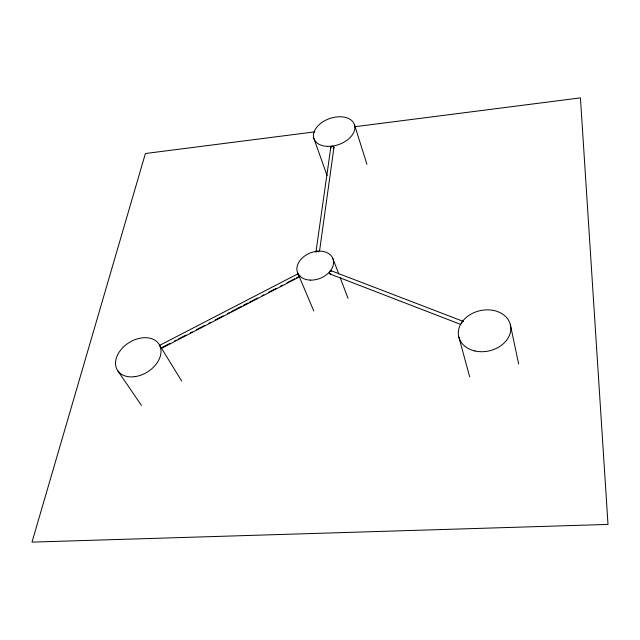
<?xml version="1.0" encoding="UTF-8"?>
<svg xmlns="http://www.w3.org/2000/svg" width="640" height="640" viewBox="0 0 640 640"><rect width="100%" height="100%" fill="white"/><g stroke="black" fill="none" stroke-linecap="round" stroke-linejoin="round"><path stroke-width="0.96" d="M299.2 276.312L299.648 276.808L298.496 274.488M319.584 250.736L333.952 147.544M315.928 252.136L330.848 147.016M159.68 345.328L298.032 273.752L298.184 274.16M299.568 276.816L161.32 348.432L161.168 347.904L170.024 343.328M174.448 341.032L176.216 340.12M177.984 339.2L185.952 335.08M190.376 332.784L192.152 331.872M196.576 329.576L204.544 325.456M208.968 323.16L210.736 322.248M215.168 319.96L223.128 315.832M227.56 313.544L229.328 312.624M231.096 311.712L241.72 306.208M243.488 305.296L247.92 303M249.688 302.088L257.656 297.96M262.08 295.672L263.848 294.752M268.272 292.464L276.24 288.336M280.664 286.048L282.44 285.136M286.864 282.84L294.832 278.72M296.6 277.8L300.144 275.968M314.856 131.848L145.4 153.52L32 542.12L608 524.424L580.44 97.88L354.496 126.776M331.24 270.76L463.248 321.4M329.744 273.888L460.744 324.44M161.2 348.36L159.696 345.384M298.048 273.768L298.392 274.312M117.8 370.8L141.432 405.4M159.76 345.424L160.056 345.904M161.456 348.184L181.696 381.072M299.128 276.192L298.56 275.016M297.528 272.6L313.792 311M332.816 258.36L338.824 274.136M340.24 277.848L348.016 298.264M313.76 138.152L327.032 175.4M354.456 124.656L366.944 164.344M458.688 336.512L469.68 376.864M510.296 324.432L518.664 364.008M331.128 147.976A1.576 1.176 1.7 0 1 331.528 146.296A1.576 1.176 1.7 0 1 333.752 146.712A1.576 1.176 1.7 0 1 333.128 148.352M315.952 252.024A1.712 1.072 15 0 1 317.112 251.272A1.712 1.072 15 0 1 318.88 251.872M461.544 323.624A1.888 0.744 -72.8 0 1 462.224 321.776A1.888 0.744 -72.8 0 1 463.12 321.368M330.872 273.536A1.744 1.016 -62.9 0 1 329.376 273.44A1.744 1.016 -62.9 0 1 330.104 271.176A1.744 1.016 -62.9 0 1 331.632 271.16M327.552 146.368A21.44 13.776 -19.3 0 0 354.488 124.776A21.44 13.776 -19.3 0 0 320.44 123.576A21.44 13.776 -19.3 0 0 327.552 146.368M310.408 280.112A19.024 13.624 -21.9 0 0 333 258.816A19.024 13.624 -21.9 0 0 302.296 257.952A19.024 13.624 -21.9 0 0 310.408 280.112M474.912 350.976A26.512 20.624 -12.6 0 0 510.544 325.512A26.512 20.624 -12.6 0 0 468.248 315.872A26.512 20.624 -12.6 0 0 474.912 350.976M134.672 376.68A24.528 17.328 -31.9 0 0 159.528 345.08A24.528 17.328 -31.9 0 0 120.616 350.12A24.528 17.328 -31.9 0 0 134.672 376.68"/></g></svg>
